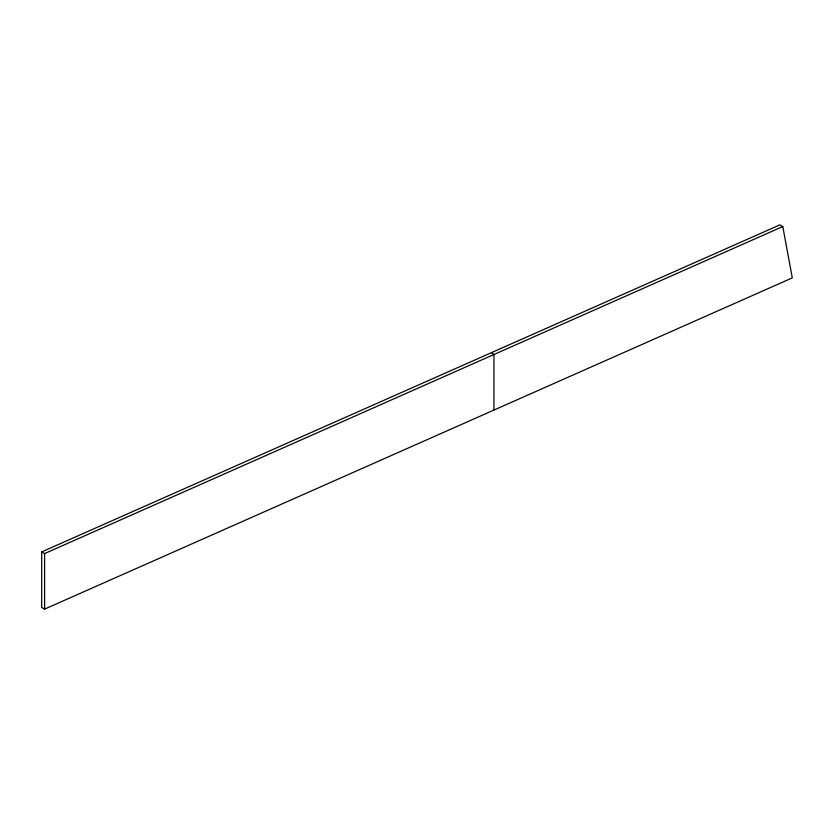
<?xml version="1.0" encoding="UTF-8"?>
<svg xmlns="http://www.w3.org/2000/svg" width="834" height="834" viewBox="0 0 834 834"><rect width="100%" height="100%" fill="white"/><g stroke="black" fill="none" stroke-linecap="round" stroke-linejoin="round"><path stroke-width="1.25" d="M41.7 551.899L779.873 224.878L782.782 226.556L792.3 277.889L44.609 609.122L41.7 607.444L41.7 551.899L44.609 553.578L782.782 226.556M491.455 352.646L493.947 354.523L493.947 410.067M44.609 553.578L44.609 609.122"/></g></svg>
